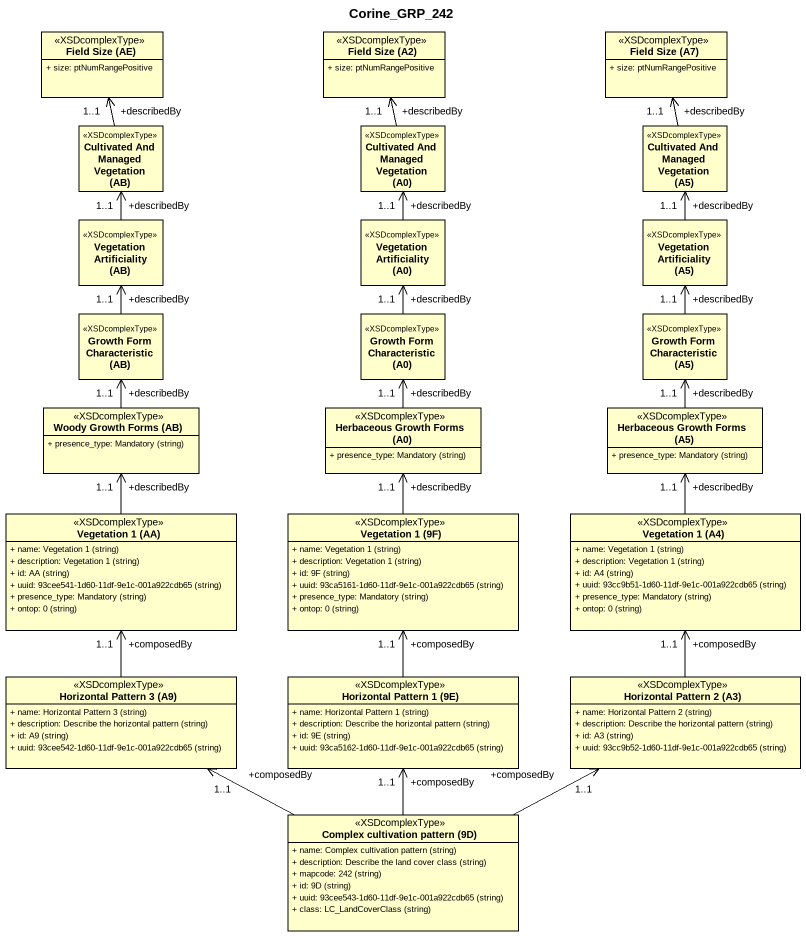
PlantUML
@startuml
title Corine_GRP_242
hide circle
hide empty members
skinparam classAttributeIconSize 0
class "Field Size (AE)" as Field_Size_AE <<XSDcomplexType>> {
  + size: ptNumRangePositive
}
class "Field Size (A2)" as Field_Size_A2 <<XSDcomplexType>> {
  + size: ptNumRangePositive
}
class "Field Size (A7)" as Field_Size_A7 <<XSDcomplexType>> {
  + size: ptNumRangePositive
}
class "Cultivated And Managed Vegetation (AB)" as Cultivated_And_Managed <<XSDcomplexType>>
class "Cultivated And Managed Vegetation (A0)" as Cultivated_And_Managed_2 <<XSDcomplexType>>
class "Cultivated And Managed Vegetation (A5)" as Cultivated_And_Managed_3 <<XSDcomplexType>>
class "Vegetation Artificiality (AB)" as Vegetation_Artificiality_AB <<XSDcomplexType>>
class "Vegetation Artificiality (A0)" as Vegetation_Artificiality_A0 <<XSDcomplexType>>
class "Vegetation Artificiality (A5)" as Vegetation_Artificiality_A5 <<XSDcomplexType>>
class "Growth Form Characteristic (AB)" as Growth_Form_Characteristic <<XSDcomplexType>>
class "Growth Form Characteristic (A0)" as Growth_Form_Characteristic_2 <<XSDcomplexType>>
class "Growth Form Characteristic (A5)" as Growth_Form_Characteristic_3 <<XSDcomplexType>>
class "Woody Growth Forms (AB)" as Woody_Growth_Forms_AB <<XSDcomplexType>> {
  {field} + presence_type: Mandatory (string)
}
class "Herbaceous Growth Forms (A0)" as Herbaceous_Growth_Forms_A0 <<XSDcomplexType>> {
  {field} + presence_type: Mandatory (string)
}
class "Herbaceous Growth Forms (A5)" as Herbaceous_Growth_Forms_A5 <<XSDcomplexType>> {
  {field} + presence_type: Mandatory (string)
}
class "Vegetation 1 (AA)" as Vegetation_1_AA <<XSDcomplexType>> {
  {field} + name: Vegetation 1 (string)
  {field} + description: Vegetation 1 (string)
  {field} + id: AA (string)
  {field} + uuid: 93cee541-1d60-11df-9e1c-001a922cdb65 (string)
  {field} + presence_type: Mandatory (string)
  {field} + ontop: 0 (string)
}
class "Vegetation 1 (9F)" as Vegetation_1_9F <<XSDcomplexType>> {
  {field} + name: Vegetation 1 (string)
  {field} + description: Vegetation 1 (string)
  {field} + id: 9F (string)
  {field} + uuid: 93ca5161-1d60-11df-9e1c-001a922cdb65 (string)
  {field} + presence_type: Mandatory (string)
  {field} + ontop: 0 (string)
}
class "Vegetation 1 (A4)" as Vegetation_1_A4 <<XSDcomplexType>> {
  {field} + name: Vegetation 1 (string)
  {field} + description: Vegetation 1 (string)
  {field} + id: A4 (string)
  {field} + uuid: 93cc9b51-1d60-11df-9e1c-001a922cdb65 (string)
  {field} + presence_type: Mandatory (string)
  {field} + ontop: 0 (string)
}
class "Horizontal Pattern 3 (A9)" as Horizontal_Pattern_3_A9 <<XSDcomplexType>> {
  {field} + name: Horizontal Pattern 3 (string)
  {field} + description: Describe the horizontal pattern (string)
  {field} + id: A9 (string)
  {field} + uuid: 93cee542-1d60-11df-9e1c-001a922cdb65 (string)
}
class "Horizontal Pattern 1 (9E)" as Horizontal_Pattern_1_9E <<XSDcomplexType>> {
  {field} + name: Horizontal Pattern 1 (string)
  {field} + description: Describe the horizontal pattern (string)
  {field} + id: 9E (string)
  {field} + uuid: 93ca5162-1d60-11df-9e1c-001a922cdb65 (string)
}
class "Horizontal Pattern 2 (A3)" as Horizontal_Pattern_2_A3 <<XSDcomplexType>> {
  {field} + name: Horizontal Pattern 2 (string)
  {field} + description: Describe the horizontal pattern (string)
  {field} + id: A3 (string)
  {field} + uuid: 93cc9b52-1d60-11df-9e1c-001a922cdb65 (string)
}
class "Complex cultivation pattern (9D)" as Complex_cultivation_pattern <<XSDcomplexType>> {
  {field} + name: Complex cultivation pattern (string)
  {field} + description: Describe the land cover class (string)
  {field} + mapcode: 242 (string)
  {field} + id: 9D (string)
  {field} + uuid: 93cee543-1d60-11df-9e1c-001a922cdb65 (string)
  {field} + class: LC_LandCoverClass (string)
}
Cultivated_And_Managed -up-> "+describedBy\n1..1" Field_Size_AE
Cultivated_And_Managed_2 -up-> "+describedBy\n1..1" Field_Size_A2
Cultivated_And_Managed_3 -up-> "+describedBy\n1..1" Field_Size_A7
Vegetation_Artificiality_AB -up-> "+describedBy\n1..1" Cultivated_And_Managed
Vegetation_Artificiality_A0 -up-> "+describedBy\n1..1" Cultivated_And_Managed_2
Vegetation_Artificiality_A5 -up-> "+describedBy\n1..1" Cultivated_And_Managed_3
Growth_Form_Characteristic -up-> "+describedBy\n1..1" Vegetation_Artificiality_AB
Growth_Form_Characteristic_2 -up-> "+describedBy\n1..1" Vegetation_Artificiality_A0
Growth_Form_Characteristic_3 -up-> "+describedBy\n1..1" Vegetation_Artificiality_A5
Woody_Growth_Forms_AB -up-> "+describedBy\n1..1" Growth_Form_Characteristic
Herbaceous_Growth_Forms_A0 -up-> "+describedBy\n1..1" Growth_Form_Characteristic_2
Herbaceous_Growth_Forms_A5 -up-> "+describedBy\n1..1" Growth_Form_Characteristic_3
Vegetation_1_AA -up-> "+describedBy\n1..1" Woody_Growth_Forms_AB
Vegetation_1_9F -up-> "+describedBy\n1..1" Herbaceous_Growth_Forms_A0
Vegetation_1_A4 -up-> "+describedBy\n1..1" Herbaceous_Growth_Forms_A5
Horizontal_Pattern_3_A9 -up-> "+composedBy\n1..1" Vegetation_1_AA
Horizontal_Pattern_1_9E -up-> "+composedBy\n1..1" Vegetation_1_9F
Horizontal_Pattern_2_A3 -up-> "+composedBy\n1..1" Vegetation_1_A4
Complex_cultivation_pattern -left-> "+composedBy\n1..1" Horizontal_Pattern_3_A9
Complex_cultivation_pattern -up-> "+composedBy\n1..1" Horizontal_Pattern_1_9E
Complex_cultivation_pattern -right-> "+composedBy\n1..1" Horizontal_Pattern_2_A3
@enduml
